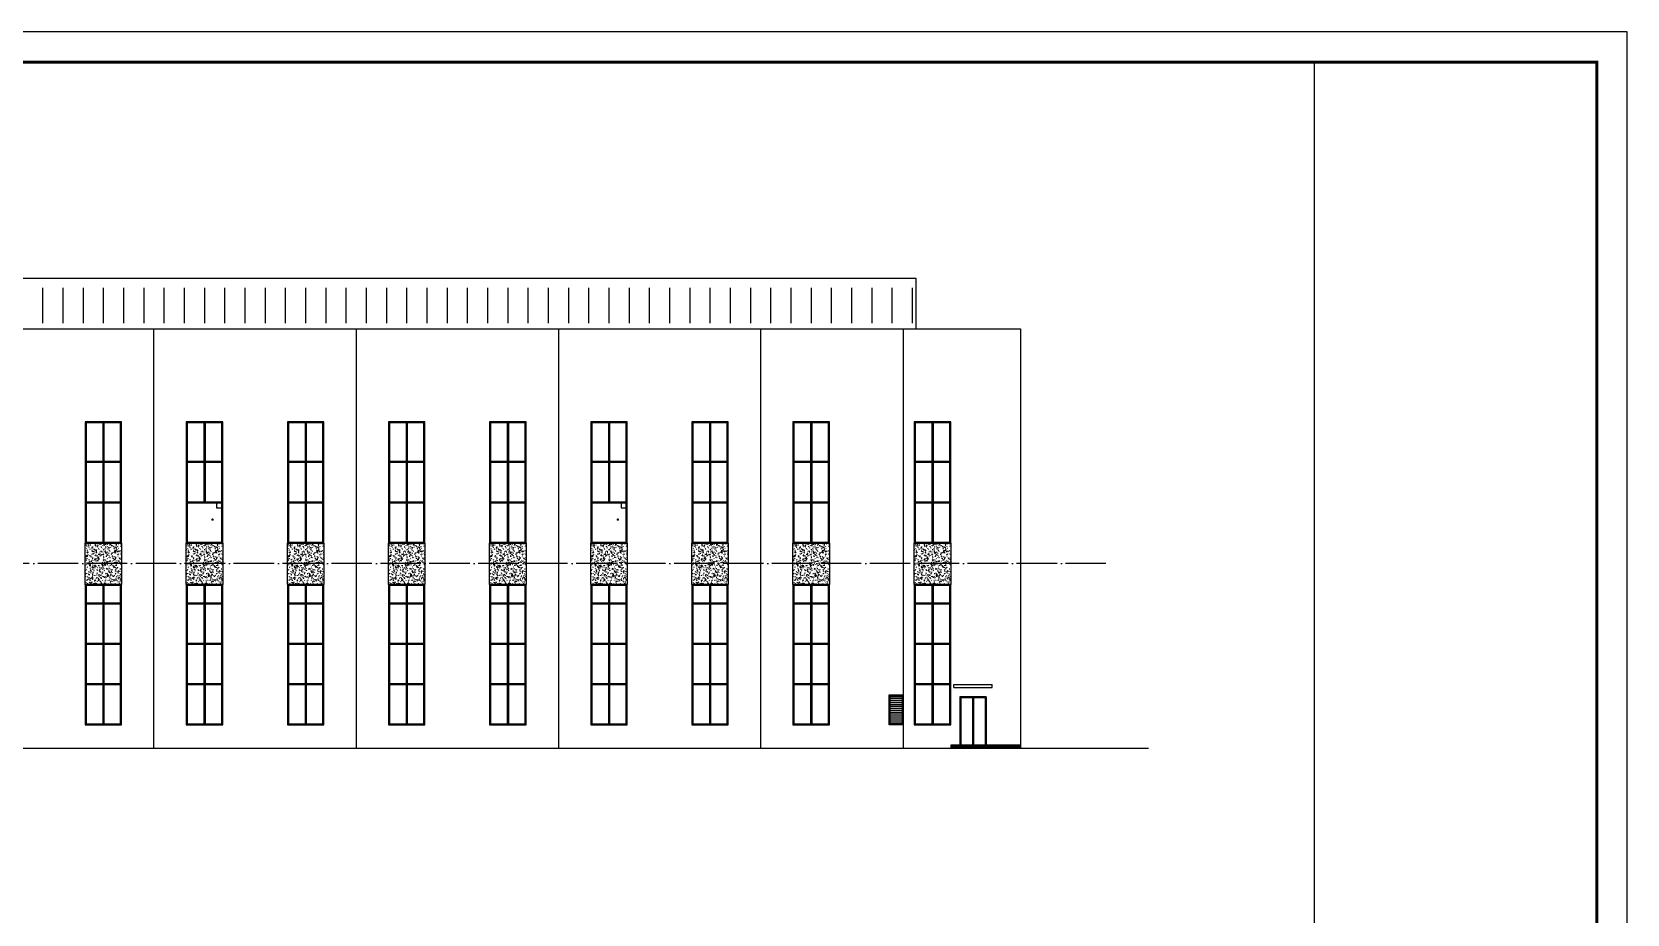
# Model space of a CAD drawing. Extents: x -1041549 to 749950, y -354245 to 17554.
# Drawn here: x -123257 to -44374, y -229931 to -186272 of the extents above; entities that cross this region are included whole.
import ezdxf

# ---------------------------------------------------------------- set-up
doc = ezdxf.new("R2010")
doc.units = 0
doc.header["$LTSCALE"] = 1000
doc.header["$MEASUREMENT"] = 0
doc.linetypes.add('DOTE', pattern=[2.42, 2, -0.2, 0.02, -0.2])
for name, color, linetype in [('14', 1, 'Continuous'), ('DIM_LEAD', 3, 'Continuous'), ('DOTE', 1, 'Continuous'), ('PUB_TITLE', 4, 'Continuous'), ('STAIR', 2, 'Continuous'), ('填充2', 45, 'Continuous')]:
    doc.layers.add(name, color=color, linetype=linetype)

# ---------------------------------------------------------------- blocks, each defined once
blk = doc.blocks.new('A$Ce58e362c')
at = {"layer": '14'}
blk.add_lwpolyline([(15730, 1076), (15730, 87176)], dxfattribs=at)
blk = doc.blocks.new('A$C095159EC')
at = {"layer": '填充2'}
blk.add_lwpolyline([(0, 0), (300, 0), (300, 300), (0, 300)], close=True, dxfattribs=at)
blk = doc.blocks.new('A$C28570fdd')
at = {"ltscale": 0.1, "xscale": 1.666666666666666, "yscale": 1.666666666666666, "zscale": 1.666666666666666}
blk.add_blockref('A$C095159EC', (0, 0), dxfattribs=at)
blk = doc.blocks.new('12DRAAA')
at = {"lineweight": -3, "xscale": 0.6666666666666666, "yscale": 0.6666666666666666, "zscale": 0.6666666666666666}
blk.add_blockref('A$C28570fdd', (584492, 271725), dxfattribs=at)

msp = doc.modelspace()

# ---------------------------------------------------------------- hatches: boundary and pattern name
h = msp.add_hatch()
h.set_pattern_fill('离散材料', color=8, scale=100)
h.set_pattern_definition([(0, (46782, 288), (264, 456), [24, -402, 18, -174, 36, -426]), (10, (46668, 534), (161.3523, 570.6886), [42, -102, 54, -318, 30, -396]), (20, (46608, 342), (266.9419, 441.9525), [48, -330, 42, -246, 30, -192]), (30, (46782, 306), (-43.9385, 508.1037), [30, -198, 24, -294, 18, -390]), (40, (46614, 438), (67.67183, 432.7407), [24, -264, 18, -168, 48, -306]), (50, (46704, 222), (-160.4957, 471.467), [12, -222, 30, -366, 36, -186]), (60, (46722, 264), (-198.94606, 447.4153), [30, -246, 12, -288, 24, -222]), (70, (46656, 192), (-219.78454, 431.1737), [18, -114, 36, -192, 24, -264]), (80, (46686, 546), (-417.1307, 329.4389), [42, -264, 18, -312, 36, -294]), (90, (46722, 288), (-528, 222), [36, -186, 24, -366, 12, -372]), (100, (46626, 474), (-495.9429, 290.2906), [42, -234, 36, -192, 42, -438]), (110, (46584, 132), (-480.8807, 163.3823), [48, -156, 24, -318, 36, -348]), (120, (46422, 204), (-573.2999, 56.9845), [30, -402, 36, -186, 42, -246]), (130, (46554, 72), (-558.21553, 142.53216), [18, -132, 24, -258, 48, -336]), (140, (46374, 552), (-441.1937, -68.41138), [36, -216, 42, -186, 24, -252]), (150, (46872, 36), (-409.64994, -241.5345), [24, -168, 48, -372, 42, -342]), (160, (46476, 372), (-475.80215, -324.8574), [36, -252, 30, -228, 24, -366]), (170, (46512, 228), (-431.2881, -338.2463), [54, -198, 36, -270, 48, -264])])
h.paths.add_polyline_path([(-120622.3, -211572.1), (-118822.3, -211572.1), (-118822.3, -213622.1), (-120622.3, -213622.1)])
h = msp.add_hatch()
h.set_pattern_fill('离散材料', color=8, scale=100)
h.set_pattern_definition([(0, (51782, 288), (264, 456), [24, -402, 18, -174, 36, -426]), (10, (51668, 534), (161.3523, 570.6886), [42, -102, 54, -318, 30, -396]), (20, (51608, 342), (266.9419, 441.9525), [48, -330, 42, -246, 30, -192]), (30, (51782, 306), (-43.9385, 508.1037), [30, -198, 24, -294, 18, -390]), (40, (51614, 438), (67.67183, 432.7407), [24, -264, 18, -168, 48, -306]), (50, (51704, 222), (-160.4957, 471.467), [12, -222, 30, -366, 36, -186]), (60, (51722, 264), (-198.94606, 447.4153), [30, -246, 12, -288, 24, -222]), (70, (51656, 192), (-219.78454, 431.1737), [18, -114, 36, -192, 24, -264]), (80, (51686, 546), (-417.1307, 329.4389), [42, -264, 18, -312, 36, -294]), (90, (51722, 288), (-528, 222), [36, -186, 24, -366, 12, -372]), (100, (51626, 474), (-495.9429, 290.2906), [42, -234, 36, -192, 42, -438]), (110, (51584, 132), (-480.8807, 163.3823), [48, -156, 24, -318, 36, -348]), (120, (51422, 204), (-573.2999, 56.9845), [30, -402, 36, -186, 42, -246]), (130, (51554, 72), (-558.21553, 142.53216), [18, -132, 24, -258, 48, -336]), (140, (51374, 552), (-441.1937, -68.41138), [36, -216, 42, -186, 24, -252]), (150, (51872, 36), (-409.64994, -241.5345), [24, -168, 48, -372, 42, -342]), (160, (51476, 372), (-475.80215, -324.8574), [36, -252, 30, -228, 24, -366]), (170, (51512, 228), (-431.2881, -338.2463), [54, -198, 36, -270, 48, -264])])
h.paths.add_polyline_path([(-115622.3, -211572.1), (-113822.3, -211572.1), (-113822.3, -213622.1), (-115622.3, -213622.1)])
h = msp.add_hatch()
h.set_pattern_fill('离散材料', color=8, scale=100)
h.set_pattern_definition([(0, (56782, 288), (264, 456), [24, -402, 18, -174, 36, -426]), (10, (56668, 534), (161.3523, 570.6886), [42, -102, 54, -318, 30, -396]), (20, (56608, 342), (266.9419, 441.9525), [48, -330, 42, -246, 30, -192]), (30, (56782, 306), (-43.9385, 508.1037), [30, -198, 24, -294, 18, -390]), (40, (56614, 438), (67.67183, 432.7407), [24, -264, 18, -168, 48, -306]), (50, (56704, 222), (-160.4957, 471.467), [12, -222, 30, -366, 36, -186]), (60, (56722, 264), (-198.94606, 447.4153), [30, -246, 12, -288, 24, -222]), (70, (56656, 192), (-219.78454, 431.1737), [18, -114, 36, -192, 24, -264]), (80, (56686, 546), (-417.1307, 329.4389), [42, -264, 18, -312, 36, -294]), (90, (56722, 288), (-528, 222), [36, -186, 24, -366, 12, -372]), (100, (56626, 474), (-495.9429, 290.2906), [42, -234, 36, -192, 42, -438]), (110, (56584, 132), (-480.8807, 163.3823), [48, -156, 24, -318, 36, -348]), (120, (56422, 204), (-573.2999, 56.9845), [30, -402, 36, -186, 42, -246]), (130, (56554, 72), (-558.21553, 142.53216), [18, -132, 24, -258, 48, -336]), (140, (56374, 552), (-441.1937, -68.41138), [36, -216, 42, -186, 24, -252]), (150, (56872, 36), (-409.64994, -241.5345), [24, -168, 48, -372, 42, -342]), (160, (56476, 372), (-475.80215, -324.8574), [36, -252, 30, -228, 24, -366]), (170, (56512, 228), (-431.2881, -338.2463), [54, -198, 36, -270, 48, -264])])
h.paths.add_polyline_path([(-110622.3, -211572.1), (-108822.3, -211572.1), (-108822.3, -213622.1), (-110622.3, -213622.1)])
h = msp.add_hatch()
h.set_pattern_fill('离散材料', color=8, scale=100)
h.set_pattern_definition([(0, (61782, 288), (264, 456), [24, -402, 18, -174, 36, -426]), (10, (61668, 534), (161.3523, 570.6886), [42, -102, 54, -318, 30, -396]), (20, (61608, 342), (266.9419, 441.9525), [48, -330, 42, -246, 30, -192]), (30, (61782, 306), (-43.9385, 508.1037), [30, -198, 24, -294, 18, -390]), (40, (61614, 438), (67.67183, 432.7407), [24, -264, 18, -168, 48, -306]), (50, (61704, 222), (-160.4957, 471.467), [12, -222, 30, -366, 36, -186]), (60, (61722, 264), (-198.94606, 447.4153), [30, -246, 12, -288, 24, -222]), (70, (61656, 192), (-219.78454, 431.1737), [18, -114, 36, -192, 24, -264]), (80, (61686, 546), (-417.1307, 329.4389), [42, -264, 18, -312, 36, -294]), (90, (61722, 288), (-528, 222), [36, -186, 24, -366, 12, -372]), (100, (61626, 474), (-495.9429, 290.2906), [42, -234, 36, -192, 42, -438]), (110, (61584, 132), (-480.8807, 163.3823), [48, -156, 24, -318, 36, -348]), (120, (61422, 204), (-573.2999, 56.9845), [30, -402, 36, -186, 42, -246]), (130, (61554, 72), (-558.21553, 142.53216), [18, -132, 24, -258, 48, -336]), (140, (61374, 552), (-441.1937, -68.41138), [36, -216, 42, -186, 24, -252]), (150, (61872, 36), (-409.64994, -241.5345), [24, -168, 48, -372, 42, -342]), (160, (61476, 372), (-475.80215, -324.8574), [36, -252, 30, -228, 24, -366]), (170, (61512, 228), (-431.2881, -338.2463), [54, -198, 36, -270, 48, -264])])
h.paths.add_polyline_path([(-105622.3, -211572.1), (-103822.3, -211572.1), (-103822.3, -213622.1), (-105622.3, -213622.1)])
h = msp.add_hatch()
h.set_pattern_fill('离散材料', color=8, scale=100)
h.set_pattern_definition([(0, (66782, 288), (264, 456), [24, -402, 18, -174, 36, -426]), (10, (66668, 534), (161.3523, 570.6886), [42, -102, 54, -318, 30, -396]), (20, (66608, 342), (266.9419, 441.9525), [48, -330, 42, -246, 30, -192]), (30, (66782, 306), (-43.9385, 508.1037), [30, -198, 24, -294, 18, -390]), (40, (66614, 438), (67.67183, 432.7407), [24, -264, 18, -168, 48, -306]), (50, (66704, 222), (-160.4957, 471.467), [12, -222, 30, -366, 36, -186]), (60, (66722, 264), (-198.94606, 447.4153), [30, -246, 12, -288, 24, -222]), (70, (66656, 192), (-219.78454, 431.1737), [18, -114, 36, -192, 24, -264]), (80, (66686, 546), (-417.1307, 329.4389), [42, -264, 18, -312, 36, -294]), (90, (66722, 288), (-528, 222), [36, -186, 24, -366, 12, -372]), (100, (66626, 474), (-495.9429, 290.2906), [42, -234, 36, -192, 42, -438]), (110, (66584, 132), (-480.8807, 163.3823), [48, -156, 24, -318, 36, -348]), (120, (66422, 204), (-573.2999, 56.9845), [30, -402, 36, -186, 42, -246]), (130, (66554, 72), (-558.21553, 142.53216), [18, -132, 24, -258, 48, -336]), (140, (66374, 552), (-441.1937, -68.41138), [36, -216, 42, -186, 24, -252]), (150, (66872, 36), (-409.64994, -241.5345), [24, -168, 48, -372, 42, -342]), (160, (66476, 372), (-475.80215, -324.8574), [36, -252, 30, -228, 24, -366]), (170, (66512, 228), (-431.2881, -338.2463), [54, -198, 36, -270, 48, -264])])
h.paths.add_polyline_path([(-100622.3, -211572.1), (-98822.3, -211572.1), (-98822.3, -213622.1), (-100622.3, -213622.1)])
h = msp.add_hatch()
h.set_pattern_fill('离散材料', color=8, scale=100)
h.set_pattern_definition([(0, (71782, 288), (264, 456), [24, -402, 18, -174, 36, -426]), (10, (71668, 534), (161.3523, 570.6886), [42, -102, 54, -318, 30, -396]), (20, (71608, 342), (266.9419, 441.9525), [48, -330, 42, -246, 30, -192]), (30, (71782, 306), (-43.9385, 508.1037), [30, -198, 24, -294, 18, -390]), (40, (71614, 438), (67.67183, 432.7407), [24, -264, 18, -168, 48, -306]), (50, (71704, 222), (-160.4957, 471.467), [12, -222, 30, -366, 36, -186]), (60, (71722, 264), (-198.94606, 447.4153), [30, -246, 12, -288, 24, -222]), (70, (71656, 192), (-219.78454, 431.1737), [18, -114, 36, -192, 24, -264]), (80, (71686, 546), (-417.1307, 329.4389), [42, -264, 18, -312, 36, -294]), (90, (71722, 288), (-528, 222), [36, -186, 24, -366, 12, -372]), (100, (71626, 474), (-495.9429, 290.2906), [42, -234, 36, -192, 42, -438]), (110, (71584, 132), (-480.8807, 163.3823), [48, -156, 24, -318, 36, -348]), (120, (71422, 204), (-573.2999, 56.9845), [30, -402, 36, -186, 42, -246]), (130, (71554, 72), (-558.21553, 142.53216), [18, -132, 24, -258, 48, -336]), (140, (71374, 552), (-441.1937, -68.41138), [36, -216, 42, -186, 24, -252]), (150, (71872, 36), (-409.64994, -241.5345), [24, -168, 48, -372, 42, -342]), (160, (71476, 372), (-475.80215, -324.8574), [36, -252, 30, -228, 24, -366]), (170, (71512, 228), (-431.2881, -338.2463), [54, -198, 36, -270, 48, -264])])
h.paths.add_polyline_path([(-95622.3, -211572.1), (-93822.3, -211572.1), (-93822.3, -213622.1), (-95622.3, -213622.1)])
h = msp.add_hatch()
h.set_pattern_fill('离散材料', color=8, scale=100)
h.set_pattern_definition([(0, (76782, 288), (264, 456), [24, -402, 18, -174, 36, -426]), (10, (76668, 534), (161.3523, 570.6886), [42, -102, 54, -318, 30, -396]), (20, (76608, 342), (266.9419, 441.9525), [48, -330, 42, -246, 30, -192]), (30, (76782, 306), (-43.9385, 508.1037), [30, -198, 24, -294, 18, -390]), (40, (76614, 438), (67.67183, 432.7407), [24, -264, 18, -168, 48, -306]), (50, (76704, 222), (-160.4957, 471.467), [12, -222, 30, -366, 36, -186]), (60, (76722, 264), (-198.94606, 447.4153), [30, -246, 12, -288, 24, -222]), (70, (76656, 192), (-219.78454, 431.1737), [18, -114, 36, -192, 24, -264]), (80, (76686, 546), (-417.1307, 329.4389), [42, -264, 18, -312, 36, -294]), (90, (76722, 288), (-528, 222), [36, -186, 24, -366, 12, -372]), (100, (76626, 474), (-495.9429, 290.2906), [42, -234, 36, -192, 42, -438]), (110, (76584, 132), (-480.8807, 163.3823), [48, -156, 24, -318, 36, -348]), (120, (76422, 204), (-573.2999, 56.9845), [30, -402, 36, -186, 42, -246]), (130, (76554, 72), (-558.21553, 142.53216), [18, -132, 24, -258, 48, -336]), (140, (76374, 552), (-441.1937, -68.41138), [36, -216, 42, -186, 24, -252]), (150, (76872, 36), (-409.64994, -241.5345), [24, -168, 48, -372, 42, -342]), (160, (76476, 372), (-475.80215, -324.8574), [36, -252, 30, -228, 24, -366]), (170, (76512, 228), (-431.2881, -338.2463), [54, -198, 36, -270, 48, -264])])
h.paths.add_polyline_path([(-90622.3, -211572.1), (-88822.3, -211572.1), (-88822.3, -213622.1), (-90622.3, -213622.1)])
h = msp.add_hatch()
h.set_pattern_fill('离散材料', color=8, scale=100)
h.set_pattern_definition([(0, (81782, 288), (264, 456), [24, -402, 18, -174, 36, -426]), (10, (81668, 534), (161.3523, 570.6886), [42, -102, 54, -318, 30, -396]), (20, (81608, 342), (266.9419, 441.9525), [48, -330, 42, -246, 30, -192]), (30, (81782, 306), (-43.9385, 508.1037), [30, -198, 24, -294, 18, -390]), (40, (81614, 438), (67.67183, 432.7407), [24, -264, 18, -168, 48, -306]), (50, (81704, 222), (-160.4957, 471.467), [12, -222, 30, -366, 36, -186]), (60, (81722, 264), (-198.94606, 447.4153), [30, -246, 12, -288, 24, -222]), (70, (81656, 192), (-219.78454, 431.1737), [18, -114, 36, -192, 24, -264]), (80, (81686, 546), (-417.1307, 329.4389), [42, -264, 18, -312, 36, -294]), (90, (81722, 288), (-528, 222), [36, -186, 24, -366, 12, -372]), (100, (81626, 474), (-495.9429, 290.2906), [42, -234, 36, -192, 42, -438]), (110, (81584, 132), (-480.8807, 163.3823), [48, -156, 24, -318, 36, -348]), (120, (81422, 204), (-573.2999, 56.9845), [30, -402, 36, -186, 42, -246]), (130, (81554, 72), (-558.21553, 142.53216), [18, -132, 24, -258, 48, -336]), (140, (81374, 552), (-441.1937, -68.41138), [36, -216, 42, -186, 24, -252]), (150, (81872, 36), (-409.64994, -241.5345), [24, -168, 48, -372, 42, -342]), (160, (81476, 372), (-475.80215, -324.8574), [36, -252, 30, -228, 24, -366]), (170, (81512, 228), (-431.2881, -338.2463), [54, -198, 36, -270, 48, -264])])
h.paths.add_polyline_path([(-85622.3, -211572.1), (-83822.3, -211572.1), (-83822.3, -213622.1), (-85622.3, -213622.1)])
h = msp.add_hatch()
h.set_pattern_fill('离散材料', color=8, scale=100)
h.set_pattern_definition([(0, (87782, 288), (264, 456), [24, -402, 18, -174, 36, -426]), (10, (87668, 534), (161.3523, 570.6886), [42, -102, 54, -318, 30, -396]), (20, (87608, 342), (266.9419, 441.9525), [48, -330, 42, -246, 30, -192]), (30, (87782, 306), (-43.9385, 508.1037), [30, -198, 24, -294, 18, -390]), (40, (87614, 438), (67.67183, 432.7407), [24, -264, 18, -168, 48, -306]), (50, (87704, 222), (-160.4957, 471.467), [12, -222, 30, -366, 36, -186]), (60, (87722, 264), (-198.94606, 447.4153), [30, -246, 12, -288, 24, -222]), (70, (87656, 192), (-219.78454, 431.1737), [18, -114, 36, -192, 24, -264]), (80, (87686, 546), (-417.1307, 329.4389), [42, -264, 18, -312, 36, -294]), (90, (87722, 288), (-528, 222), [36, -186, 24, -366, 12, -372]), (100, (87626, 474), (-495.9429, 290.2906), [42, -234, 36, -192, 42, -438]), (110, (87584, 132), (-480.8807, 163.3823), [48, -156, 24, -318, 36, -348]), (120, (87422, 204), (-573.2999, 56.9845), [30, -402, 36, -186, 42, -246]), (130, (87554, 72), (-558.21553, 142.53216), [18, -132, 24, -258, 48, -336]), (140, (87374, 552), (-441.1937, -68.41138), [36, -216, 42, -186, 24, -252]), (150, (87872, 36), (-409.64994, -241.5345), [24, -168, 48, -372, 42, -342]), (160, (87476, 372), (-475.80215, -324.8574), [36, -252, 30, -228, 24, -366]), (170, (87512, 228), (-431.2881, -338.2463), [54, -198, 36, -270, 48, -264])])
h.paths.add_polyline_path([(-79622.3, -211572.1), (-77822.3, -211572.1), (-77822.3, -213622.1), (-79622.3, -213622.1)])
h = msp.add_hatch()
h.set_pattern_fill('LINE', color=8, scale=100)
h.set_pattern_definition([(0, (-50, 0), (0, 95.25), [])])
h.paths.add_polyline_path([(-80822.3, -220522.1), (-80222.3, -220522.1), (-80222.3, -219122.1), (-80822.3, -219122.1)])

# ---------------------------------------------------------------- linework, layer by layer
at = {"color": 8}
for p, q in [((-122727, -198943.2), (-122727, -200691.6)), ((-121727, -198943.2), (-121727, -200691.6)), ((-120727, -198943.2), (-120727, -200691.6)), ((-119727, -198943.2), (-119727, -200691.6)), ((-118727, -198943.2), (-118727, -200691.6)), ((-117727, -198943.2), (-117727, -200691.6)), ((-116727, -198943.2), (-116727, -200691.6)), ((-115727, -198943.2), (-115727, -200691.6)), ((-114727, -198943.2), (-114727, -200691.6)), ((-113727, -198943.2), (-113727, -200691.6)), ((-112727, -198943.2), (-112727, -200691.6)), ((-111727, -198943.2), (-111727, -200691.6)), ((-110727, -198943.2), (-110727, -200691.6)), ((-109727, -198943.2), (-109727, -200691.6)), ((-108727, -198943.2), (-108727, -200691.6)), ((-107727, -198943.2), (-107727, -200691.6)), ((-106727, -198943.2), (-106727, -200691.6)), ((-105727, -198943.2), (-105727, -200691.6)), ((-104727, -198943.2), (-104727, -200691.6)), ((-103727, -198943.2), (-103727, -200691.6)), ((-102727, -198943.2), (-102727, -200691.6)), ((-101727, -198943.2), (-101727, -200691.6)), ((-100727, -198943.2), (-100727, -200691.6)), ((-99727, -198943.2), (-99727, -200691.6)), ((-98727, -198943.2), (-98727, -200691.6)), ((-97727, -198943.2), (-97727, -200691.6)), ((-96727, -198943.2), (-96727, -200691.6)), ((-95727, -198943.2), (-95727, -200691.6)), ((-94727, -198943.2), (-94727, -200691.6)), ((-93727, -198943.2), (-93727, -200691.6)), ((-92727, -198943.2), (-92727, -200691.6)), ((-91727, -198943.2), (-91727, -200691.6)), ((-90727, -198943.2), (-90727, -200691.6)), ((-89727, -198943.2), (-89727, -200691.6)), ((-88727, -198943.2), (-88727, -200691.6)), ((-87727, -198943.2), (-87727, -200691.6)), ((-86727, -198943.2), (-86727, -200691.6)), ((-85727, -198943.2), (-85727, -200691.6)), ((-84727, -198943.2), (-84727, -200691.6)), ((-83727, -198943.2), (-83727, -200691.6)), ((-82727, -198943.2), (-82727, -200691.6)), ((-81727, -198943.2), (-81727, -200691.6)), ((-80727, -198943.2), (-80727, -200691.6)), ((-79727, -198943.2), (-79727, -200691.6)), ((-74372.3, -221622.1), (-77822.3, -221622.1)), ((-74372.3, -221672.1), (-77822.3, -221672.1))]:
    msp.add_line(p, q, dxfattribs=at)
at = {"color": 140}
for p, q in [((-167272.3, -200972.1), (-74372.3, -200972.1)), ((-74372.3, -200972.1), (-74372.3, -221722.1)), ((-192322.5, -221722.1), (-68041.9, -221722.1))]:
    msp.add_line(p, q, dxfattribs=at)
at = {"color": 5}
for p, q in [((-117222.3, -221722.1), (-117222.3, -200972.1)), ((-107222.3, -200972.1), (-107222.3, -221722.1)), ((-97222.3, -200972.1), (-97222.3, -221722.1)), ((-87222.3, -200972.1), (-87222.3, -221722.1)), ((-80172.3, -200972.1), (-80172.3, -221722.1))]:
    msp.add_line(p, q, dxfattribs=at)
at = {"color": 4}
for p, q in [((-119747.3, -205622.1), (-119747.3, -211522.1)), ((-119697.3, -205622.1), (-119697.3, -211522.1)), ((-114747.3, -205622.1), (-114747.3, -209522.1)), ((-114697.3, -205622.1), (-114697.3, -209522.1)), ((-109747.3, -205622.1), (-109747.3, -211522.1)), ((-109697.3, -205622.1), (-109697.3, -211522.1)), ((-104747.3, -205622.1), (-104747.3, -211522.1)), ((-104697.3, -205622.1), (-104697.3, -211522.1)), ((-99747.3, -205622.1), (-99747.3, -211522.1)), ((-99697.3, -205622.1), (-99697.3, -211522.1)), ((-94747.3, -205622.1), (-94747.3, -209522.1)), ((-94697.3, -205622.1), (-94697.3, -209522.1)), ((-89747.3, -205622.1), (-89747.3, -211522.1)), ((-89697.3, -205622.1), (-89697.3, -211522.1)), ((-84747.3, -205622.1), (-84747.3, -211522.1)), ((-84697.3, -205622.1), (-84697.3, -211522.1)), ((-78747.3, -205622.1), (-78747.3, -211522.1)), ((-78697.3, -205622.1), (-78697.3, -211522.1)), ((-120572.3, -207522.1), (-118872.3, -207522.1)), ((-120572.3, -207572.1), (-118872.3, -207572.1)), ((-115572.3, -207522.1), (-113872.3, -207522.1)), ((-115572.3, -207572.1), (-113872.3, -207572.1)), ((-110572.3, -207522.1), (-108872.3, -207522.1)), ((-110572.3, -207572.1), (-108872.3, -207572.1)), ((-105572.3, -207522.1), (-103872.3, -207522.1)), ((-105572.3, -207572.1), (-103872.3, -207572.1)), ((-100572.3, -207522.1), (-98872.3, -207522.1)), ((-100572.3, -207572.1), (-98872.3, -207572.1)), ((-95572.3, -207522.1), (-93872.3, -207522.1)), ((-95572.3, -207572.1), (-93872.3, -207572.1)), ((-90572.3, -207522.1), (-88872.3, -207522.1)), ((-90572.3, -207572.1), (-88872.3, -207572.1)), ((-85572.3, -207522.1), (-83872.3, -207522.1)), ((-85572.3, -207572.1), (-83872.3, -207572.1)), ((-79572.3, -207522.1), (-77872.3, -207522.1)), ((-79572.3, -207572.1), (-77872.3, -207572.1)), ((-120572.3, -209522.1), (-118872.3, -209522.1)), ((-120572.3, -209572.1), (-118872.3, -209572.1)), ((-115572.3, -209522.1), (-113872.3, -209522.1)), ((-115572.3, -209572.1), (-113872.3, -209572.1)), ((-110572.3, -209522.1), (-108872.3, -209522.1)), ((-110572.3, -209572.1), (-108872.3, -209572.1)), ((-105572.3, -209522.1), (-103872.3, -209522.1)), ((-105572.3, -209572.1), (-103872.3, -209572.1)), ((-100572.3, -209522.1), (-98872.3, -209522.1)), ((-100572.3, -209572.1), (-98872.3, -209572.1)), ((-95572.3, -209522.1), (-93872.3, -209522.1)), ((-95572.3, -209572.1), (-93872.3, -209572.1)), ((-90572.3, -209522.1), (-88872.3, -209522.1)), ((-90572.3, -209572.1), (-88872.3, -209572.1)), ((-85572.3, -209522.1), (-83872.3, -209522.1)), ((-85572.3, -209572.1), (-83872.3, -209572.1)), ((-79572.3, -209522.1), (-77872.3, -209522.1)), ((-79572.3, -209572.1), (-77872.3, -209572.1)), ((-119747.3, -213672.1), (-119747.3, -220522.1)), ((-119697.3, -213672.1), (-119697.3, -220522.1)), ((-114747.3, -213672.1), (-114747.3, -220522.1)), ((-114697.3, -213672.1), (-114697.3, -220522.1)), ((-109747.3, -213672.1), (-109747.3, -220522.1)), ((-109697.3, -213672.1), (-109697.3, -220522.1)), ((-104747.3, -213672.1), (-104747.3, -220522.1)), ((-104697.3, -213672.1), (-104697.3, -220522.1)), ((-99747.3, -213672.1), (-99747.3, -220522.1)), ((-99697.3, -213672.1), (-99697.3, -220522.1)), ((-94747.3, -213672.1), (-94747.3, -220522.1)), ((-94697.3, -213672.1), (-94697.3, -220522.1)), ((-89747.3, -213672.1), (-89747.3, -220522.1)), ((-89697.3, -213672.1), (-89697.3, -220522.1)), ((-84747.3, -213672.1), (-84747.3, -220522.1)), ((-84697.3, -213672.1), (-84697.3, -220522.1)), ((-78747.3, -213672.1), (-78747.3, -220522.1)), ((-78697.3, -213672.1), (-78697.3, -220522.1)), ((-120572.3, -214522.1), (-118872.3, -214522.1)), ((-115572.3, -214522.1), (-113872.3, -214522.1)), ((-110572.3, -214522.1), (-108872.3, -214522.1)), ((-105572.3, -214522.1), (-103872.3, -214522.1)), ((-100572.3, -214522.1), (-98872.3, -214522.1)), ((-95572.3, -214522.1), (-93872.3, -214522.1)), ((-90572.3, -214522.1), (-88872.3, -214522.1)), ((-85572.3, -214522.1), (-83872.3, -214522.1)), ((-79572.3, -214522.1), (-77872.3, -214522.1)), ((-120572.3, -214572.1), (-118872.3, -214572.1)), ((-115572.3, -214572.1), (-113872.3, -214572.1)), ((-110572.3, -214572.1), (-108872.3, -214572.1)), ((-105572.3, -214572.1), (-103872.3, -214572.1)), ((-100572.3, -214572.1), (-98872.3, -214572.1)), ((-95572.3, -214572.1), (-93872.3, -214572.1)), ((-90572.3, -214572.1), (-88872.3, -214572.1)), ((-85572.3, -214572.1), (-83872.3, -214572.1)), ((-79572.3, -214572.1), (-77872.3, -214572.1)), ((-120572.3, -216522.1), (-118872.3, -216522.1)), ((-120572.3, -216572.1), (-118872.3, -216572.1)), ((-115572.3, -216522.1), (-113872.3, -216522.1)), ((-115572.3, -216572.1), (-113872.3, -216572.1)), ((-110572.3, -216522.1), (-108872.3, -216522.1)), ((-110572.3, -216572.1), (-108872.3, -216572.1)), ((-105572.3, -216522.1), (-103872.3, -216522.1)), ((-105572.3, -216572.1), (-103872.3, -216572.1)), ((-100572.3, -216522.1), (-98872.3, -216522.1)), ((-100572.3, -216572.1), (-98872.3, -216572.1)), ((-95572.3, -216522.1), (-93872.3, -216522.1)), ((-95572.3, -216572.1), (-93872.3, -216572.1)), ((-90572.3, -216522.1), (-88872.3, -216522.1)), ((-90572.3, -216572.1), (-88872.3, -216572.1)), ((-85572.3, -216522.1), (-83872.3, -216522.1)), ((-85572.3, -216572.1), (-83872.3, -216572.1)), ((-79572.3, -216522.1), (-77872.3, -216522.1)), ((-79572.3, -216572.1), (-77872.3, -216572.1)), ((-120572.3, -218522.1), (-118872.3, -218522.1)), ((-120572.3, -218572.1), (-118872.3, -218572.1)), ((-115572.3, -218522.1), (-113872.3, -218522.1)), ((-115572.3, -218572.1), (-113872.3, -218572.1)), ((-110572.3, -218522.1), (-108872.3, -218522.1)), ((-110572.3, -218572.1), (-108872.3, -218572.1)), ((-105572.3, -218522.1), (-103872.3, -218522.1)), ((-105572.3, -218572.1), (-103872.3, -218572.1)), ((-100572.3, -218522.1), (-98872.3, -218522.1)), ((-100572.3, -218572.1), (-98872.3, -218572.1)), ((-95572.3, -218522.1), (-93872.3, -218522.1)), ((-95572.3, -218572.1), (-93872.3, -218572.1)), ((-90572.3, -218522.1), (-88872.3, -218522.1)), ((-90572.3, -218572.1), (-88872.3, -218572.1)), ((-85572.3, -218522.1), (-83872.3, -218522.1)), ((-85572.3, -218572.1), (-83872.3, -218572.1)), ((-79572.3, -218522.1), (-77872.3, -218522.1)), ((-79572.3, -218572.1), (-77872.3, -218572.1)), ((-76122.3, -219222.1), (-77322.3, -219222.1)), ((-77322.3, -219222.1), (-77322.3, -221572.1)), ((-76747.3, -219222.1), (-76747.3, -221572.1)), ((-76697.3, -219222.1), (-76697.3, -221572.1)), ((-76122.3, -219222.1), (-76122.3, -221572.1)), ((-77322.3, -221572.1), (-76122.3, -221572.1))]:
    msp.add_line(p, q, dxfattribs=at)
for p, q in [((-77672.3, -218572.1), (-75772.3, -218572.1)), ((-77672.3, -218722.1), (-77672.3, -218572.1)), ((-77672.3, -218722.1), (-75772.3, -218722.1)), ((-75772.3, -218722.1), (-75772.3, -218572.1)), ((-74372.3, -221572.1), (-77822.3, -221572.1)), ((-77822.3, -221572.1), (-77822.3, -221722.1))]:
    msp.add_line(p, q)
at = {"color": 2}
for p, q in [((-76072.3, -219172.1), (-77372.3, -219172.1)), ((-77372.3, -219172.1), (-77372.3, -221572.1)), ((-76072.3, -219172.1), (-76072.3, -221572.1)), ((-76072.3, -221572.1), (-77372.3, -221572.1))]:
    msp.add_line(p, q, dxfattribs=at)
for points in [[(-118822.3, -205572.1), (-120622.3, -205572.1), (-120622.3, -211572.1), (-118822.3, -211572.1)], [(-113822.3, -205572.1), (-115622.3, -205572.1), (-115622.3, -211572.1), (-113822.3, -211572.1)], [(-108822.3, -205572.1), (-110622.3, -205572.1), (-110622.3, -211572.1), (-108822.3, -211572.1)], [(-103822.3, -205572.1), (-105622.3, -205572.1), (-105622.3, -211572.1), (-103822.3, -211572.1)], [(-98822.3, -205572.1), (-100622.3, -205572.1), (-100622.3, -211572.1), (-98822.3, -211572.1)], [(-93822.3, -205572.1), (-95622.3, -205572.1), (-95622.3, -211572.1), (-93822.3, -211572.1)], [(-88822.3, -205572.1), (-90622.3, -205572.1), (-90622.3, -211572.1), (-88822.3, -211572.1)], [(-83822.3, -205572.1), (-85622.3, -205572.1), (-85622.3, -211572.1), (-83822.3, -211572.1)], [(-77822.3, -205572.1), (-79622.3, -205572.1), (-79622.3, -211572.1), (-77822.3, -211572.1)], [(-118822.3, -213622.1), (-120622.3, -213622.1), (-120622.3, -220572.1), (-118822.3, -220572.1)], [(-113822.3, -213622.1), (-115622.3, -213622.1), (-115622.3, -220572.1), (-113822.3, -220572.1)], [(-108822.3, -213622.1), (-110622.3, -213622.1), (-110622.3, -220572.1), (-108822.3, -220572.1)], [(-103822.3, -213622.1), (-105622.3, -213622.1), (-105622.3, -220572.1), (-103822.3, -220572.1)], [(-98822.3, -213622.1), (-100622.3, -213622.1), (-100622.3, -220572.1), (-98822.3, -220572.1)], [(-93822.3, -213622.1), (-95622.3, -213622.1), (-95622.3, -220572.1), (-93822.3, -220572.1)], [(-88822.3, -213622.1), (-90622.3, -213622.1), (-90622.3, -220572.1), (-88822.3, -220572.1)], [(-83822.3, -213622.1), (-85622.3, -213622.1), (-85622.3, -220572.1), (-83822.3, -220572.1)], [(-77822.3, -213622.1), (-79622.3, -213622.1), (-79622.3, -220572.1), (-77822.3, -220572.1)]]:
    msp.add_lwpolyline(points, close=True, dxfattribs=at)
at = {"color": 4}
for points in [[(-118872.3, -205622.1), (-120572.3, -205622.1), (-120572.3, -211522.1), (-118872.3, -211522.1)], [(-113872.3, -205622.1), (-115572.3, -205622.1), (-115572.3, -211522.1), (-113872.3, -211522.1)], [(-108872.3, -205622.1), (-110572.3, -205622.1), (-110572.3, -211522.1), (-108872.3, -211522.1)], [(-103872.3, -205622.1), (-105572.3, -205622.1), (-105572.3, -211522.1), (-103872.3, -211522.1)], [(-98872.3, -205622.1), (-100572.3, -205622.1), (-100572.3, -211522.1), (-98872.3, -211522.1)], [(-93872.3, -205622.1), (-95572.3, -205622.1), (-95572.3, -211522.1), (-93872.3, -211522.1)], [(-88872.3, -205622.1), (-90572.3, -205622.1), (-90572.3, -211522.1), (-88872.3, -211522.1)], [(-83872.3, -205622.1), (-85572.3, -205622.1), (-85572.3, -211522.1), (-83872.3, -211522.1)], [(-77872.3, -205622.1), (-79572.3, -205622.1), (-79572.3, -211522.1), (-77872.3, -211522.1)], [(-118872.3, -213672.1), (-120572.3, -213672.1), (-120572.3, -220522.1), (-118872.3, -220522.1)], [(-113872.3, -213672.1), (-115572.3, -213672.1), (-115572.3, -220522.1), (-113872.3, -220522.1)], [(-108872.3, -213672.1), (-110572.3, -213672.1), (-110572.3, -220522.1), (-108872.3, -220522.1)], [(-103872.3, -213672.1), (-105572.3, -213672.1), (-105572.3, -220522.1), (-103872.3, -220522.1)], [(-98872.3, -213672.1), (-100572.3, -213672.1), (-100572.3, -220522.1), (-98872.3, -220522.1)], [(-93872.3, -213672.1), (-95572.3, -213672.1), (-95572.3, -220522.1), (-93872.3, -220522.1)], [(-88872.3, -213672.1), (-90572.3, -213672.1), (-90572.3, -220522.1), (-88872.3, -220522.1)], [(-83872.3, -213672.1), (-85572.3, -213672.1), (-85572.3, -220522.1), (-83872.3, -220522.1)], [(-77872.3, -213672.1), (-79572.3, -213672.1), (-79572.3, -220522.1), (-77872.3, -220522.1)]]:
    msp.add_lwpolyline(points, close=True, dxfattribs=at)
for points in [[(-120622.3, -211572.1), (-118822.3, -211572.1), (-118822.3, -213622.1), (-120622.3, -213622.1)], [(-115622.3, -211572.1), (-113822.3, -211572.1), (-113822.3, -213622.1), (-115622.3, -213622.1)], [(-110622.3, -211572.1), (-108822.3, -211572.1), (-108822.3, -213622.1), (-110622.3, -213622.1)], [(-105622.3, -211572.1), (-103822.3, -211572.1), (-103822.3, -213622.1), (-105622.3, -213622.1)], [(-100622.3, -211572.1), (-98822.3, -211572.1), (-98822.3, -213622.1), (-100622.3, -213622.1)], [(-95622.3, -211572.1), (-93822.3, -211572.1), (-93822.3, -213622.1), (-95622.3, -213622.1)], [(-90622.3, -211572.1), (-88822.3, -211572.1), (-88822.3, -213622.1), (-90622.3, -213622.1)], [(-85622.3, -211572.1), (-83822.3, -211572.1), (-83822.3, -213622.1), (-85622.3, -213622.1)], [(-79622.3, -211572.1), (-77822.3, -211572.1), (-77822.3, -213622.1), (-79622.3, -213622.1)], [(-80172.3, -220572.1), (-80872.3, -220572.1), (-80872.3, -219072.1), (-80172.3, -219072.1)], [(-80222.3, -220522.1), (-80822.3, -220522.1), (-80822.3, -219122.1), (-80222.3, -219122.1)]]:
    msp.add_lwpolyline(points, close=True)
at = {"layer": 'DIM_LEAD', "const_width": 60}
for points in [[(-114295.2, -210406.9, 1), (-114355.2, -210406.9, 1)], [(-94254.5, -210406.9, 1), (-94314.5, -210406.9, 1)]]:
    msp.add_lwpolyline(points, format="xyb", close=True, dxfattribs=at)
at = {"layer": 'DOTE', "linetype": 'DOTE'}
msp.add_line((-70144.8, -212572.1), (-167272.3, -212572.1), dxfattribs=at)
at = {"layer": 'PUB_TITLE'}
msp.add_lwpolyline([(-202024.2, -275372.1), (-44374.2, -275372.1), (-44374.2, -186272.1), (-202024.2, -186272.1)], close=True, dxfattribs=at)
at = {"layer": 'PUB_TITLE', "const_width": 150}
msp.add_lwpolyline([(-198274.2, -273872.1), (-45874.2, -273872.1), (-45874.2, -187772.1), (-198274.2, -187772.1)], close=True, dxfattribs=at)
at = {"layer": 'STAIR'}
msp.add_lwpolyline([(-157572.3, -198472.1), (-157572.3, -200972.1), (-79522.3, -200972.1), (-79522.3, -198472.1)], close=True, dxfattribs=at)

# ---------------------------------------------------------------- block references
msp.add_blockref('A$Ce58e362c', (-75554.2, -274947.7))
at = {"xscale": 0.75, "yscale": 0.75, "zscale": 0.75}
for p in [(-552491, -413615.7), (-532491, -413615.7)]:
    msp.add_blockref('12DRAAA', p, dxfattribs=at)

doc.saveas('drawing.dxf')
